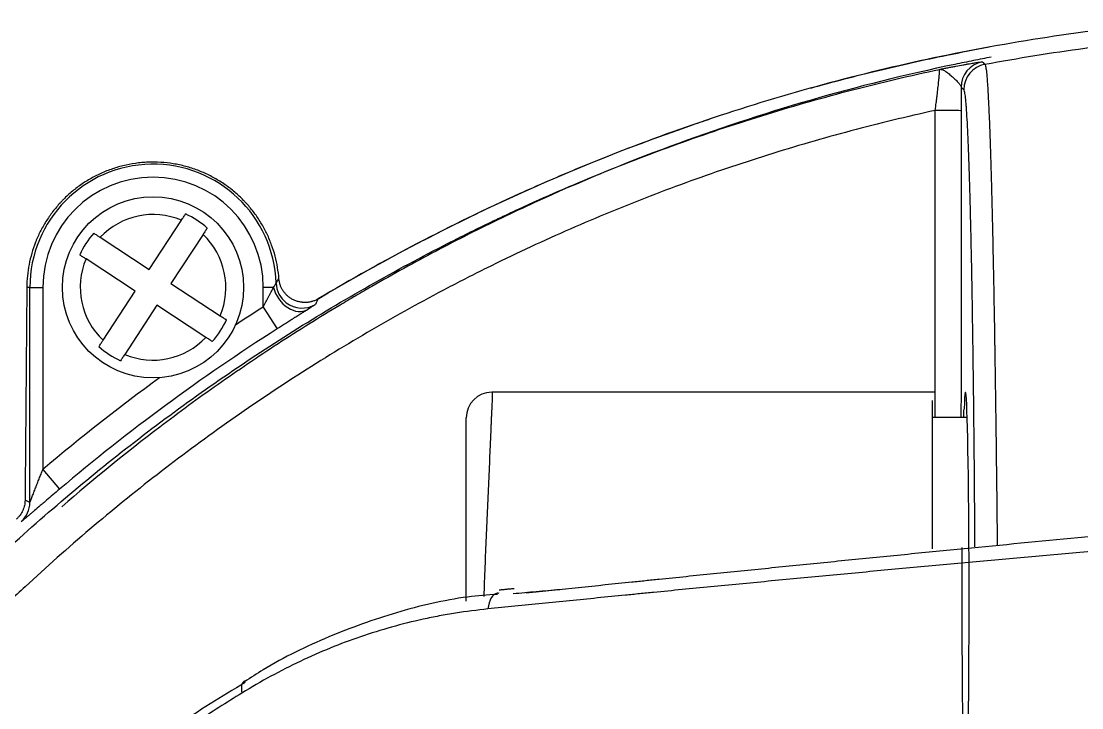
# Model space of a CAD drawing. Extents: x 86520 to 160660, y -2551 to 2752.
# Drawn here: x 87492.78 to 87533.76, y 2331.88 to 2358.41 of the extents above; entities that cross this region are included whole.
import ezdxf

# ---------------------------------------------------------------- set-up
doc = ezdxf.new("R2010")
doc.units = 0
doc.header["$LTSCALE"] = 10
doc.header["$MEASUREMENT"] = 0
doc.layers.add('1', color=7, linetype='CONTINUOUS')

msp = doc.modelspace()

# ---------------------------------------------------------------- linework, layer by layer
at = {"layer": '1', "color": 7, "linetype": 'CONTINUOUS'}
for p, q in [((87497.7304, 2348.8177), (87498.9707, 2350.7161)), ((87495.8319, 2350.058), (87497.7304, 2348.8177)), ((87499.8079, 2350.1692), (87498.5675, 2348.2707)), ((87497.1834, 2347.9805), (87495.285, 2349.2208)), ((87498.5675, 2348.2707), (87500.466, 2347.0304)), ((87493.1169, 2348.1256), (87492.9984, 2348.1256)), ((87493.1169, 2339.8214), (87493.1169, 2348.1256)), ((87493.1169, 2348.1256), (87493.6168, 2348.1256)), ((87493.6168, 2348.1256), (87493.6168, 2341.0897)), ((87495.9431, 2346.0821), (87497.1834, 2347.9805)), ((87502.5341, 2348.1256), (87502.1342, 2348.1256)), ((87502.1342, 2347.364), (87502.1342, 2348.1256)), ((87498.0206, 2347.4336), (87496.7803, 2345.5351)), ((87499.9191, 2346.1933), (87498.0206, 2347.4336)), ((87502.1342, 2347.364), (87502.6714, 2346.5208)), ((87529.3294, 2343.0948), (87527.9755, 2343.1019)), ((87493.6168, 2341.0897), (87494.2629, 2340.3266)), ((87501.4054, 2332.9122), (87501.3912, 2332.904))]:
    msp.add_line(p, q, dxfattribs=at)
msp.add_circle((87497.8755, 2348.1256), 3.5, dxfattribs=at)
for centre, radius, start, end in [((87497.8755, 2348.1256), 4.7586, 1.97417, 180), ((87497.8755, 2348.1256), 4.2587, 0, 180), ((87497.8755, 2348.1256), 2.8125, 67.08273, 136.60203), ((87497.8755, 2348.1256), 3.0991, 47.55793, 66.12683), ((87497.8755, 2348.1256), 3.0991, 137.55793, 156.12683), ((87497.8755, 2348.1256), 2.8125, 337.08273, 46.60203), ((87497.8755, 2348.1256), 2.8125, 157.08273, 226.60203), ((87544.1943, 2281.3494), 78.2751, 122.502546, 123.443377), ((87497.8755, 2348.1256), 3.0991, 317.55793, 336.12683), ((87544.1943, 2281.3494), 77.2752, 122.502546, 130.251993), ((87497.8755, 2348.1256), 2.8125, 247.08273, 316.60203), ((87497.8755, 2348.1256), 3.0991, 227.55793, 246.12683), ((87544.1943, 2281.3494), 78.2751, 126.05034, 130.251993)]:
    msp.add_arc(centre, radius, start, end, dxfattribs=at)
for centre, major_axis, ratio, start_param, end_param in [((87530.0896, 2355.8527), (0.638, 0.7701), 0.999743, 0.8790753, 2.2625174), ((87530.1988, 2355.7622), (0.6384, 0.7697), 0.999743, 0.8784781, 2.2631146), ((87528.0925, 2354.9478), (1, -0.0002), 0.011412, 0.0174544, 1.5707986), ((87503.6305, 2348.324), (0.8795, -0.4758), 0.999405, 3.6721934, 4.5501181), ((87499.066, 2176.4361), (0, -387.7003), 0.017455, 4.2536242, 4.2771377), ((87503.334, 2348.1256), (0.5386, -0.8426), 0.74683, 4.2670221, 6.2569387), ((87503.6305, 2348.324), (0.8795, -0.4758), 0.999405, 4.5501182, 5.7525846), ((87529.2623, 2336.0786), (0, -8), 0.017455, 4.4601145, 9.8318145), ((87510.9755, 2343.0787), (1, 0), 0.999996, 1.5863034, 3.1421348), ((87492.117, 2339.8214), (-0.4092, -0.9124), 0.999817, 1.1492751, 1.9923175), ((87511.2766, 2335.3128), (0.1022, -0.9948), 0.467531, 3.1447023, 4.2658705), ((87511.2766, 2335.3128), (0.1022, -0.9948), 0.467531, 2.9876169, 3.1447023), ((87512.3908, 2337.2419), (0.0984, -0.9951), 0.444311, 0.4300198, 0.472154), ((87501.9242, 2332.0579), (-0.5309, 0.8474), 0.41636, 0.0059723, 0.851505)]:
    msp.add_ellipse(centre, major_axis=major_axis, ratio=ratio, start_param=start_param, end_param=end_param, dxfattribs=at)
for points, knots in [([(87537.7127, 2358.4075), (87536.211, 2358.2823), (87534.7226, 2358.1145), (87531.7714, 2357.6964), (87530.3086, 2357.4461), (87527.4079, 2356.8647), (87524.5322, 2356.2025), (87520.2922, 2354.97), (87517.5143, 2353.9891), (87515.7933, 2353.3258), (87515.4499, 2353.1907), (87514.7645, 2352.9153), (87514.4226, 2352.7751), (87513.3993, 2352.3469), (87512.7227, 2352.0524), (87510.7095, 2351.142), (87509.3894, 2350.4993), (87506.7923, 2349.1432), (87505.5154, 2348.4299), (87504.2597, 2347.6814)], [0, 0, 0, 0, 0.125, 0.125, 0.25, 0.25, 0.375, 0.5, 0.625, 0.625, 0.65625, 0.65625, 0.6875, 0.6875, 0.75, 0.75, 0.875, 0.875, 1, 1, 1, 1]), ([(87523.2823, 2355.8264), (87524.151, 2356.0682), (87525.4614, 2356.4088), (87526.7801, 2356.7152), (87527.6608, 2356.9118), (87528.1019, 2357.0062), (87529.0877, 2357.2081), (87529.6328, 2357.3137), (87530.1791, 2357.4133)], [0, 0, 0, 0, 0.3823177, 0.5734766, 0.5734766, 0.7646355, 0.7646355, 1, 1, 1, 1]), ([(87530.2605, 2357.0193), (87530.0299, 2356.9757), (87529.7993, 2356.9309), (87529.4497, 2356.8614), (87529.3307, 2356.8375), (87529.0929, 2356.789), (87527.0736, 2356.3725), (87525.0913, 2355.8788), (87521.422, 2354.8192), (87519.6183, 2354.2245), (87516.0711, 2352.9075), (87514.3277, 2352.1852), (87512.1851, 2351.2038), (87511.7584, 2351.0036), (87510.9088, 2350.5953), (87510.4858, 2350.3871), (87509.2223, 2349.751), (87508.3873, 2349.3112), (87507.1459, 2348.6277), (87506.7339, 2348.3958), (87506.2212, 2348.101), (87506.1188, 2348.0418), (87505.9142, 2347.9229), (87505.812, 2347.8632), (87505.5061, 2347.6835), (87504.4903, 2347.0804), (87503.4934, 2346.4569), (87501.9219, 2345.4334), (87501.148, 2344.9088), (87499.6231, 2343.8344), (87498.8722, 2343.2845), (87496.8379, 2341.7372), (87495.578, 2340.7136), (87494.3525, 2339.6516)], [0, 0, 0, 0, 0.0169908, 0.0169908, 0.025767, 0.025767, 0.0345433, 0.1749631, 0.1749631, 0.315383, 0.315383, 0.4558028, 0.4558028, 0.4909078, 0.4909078, 0.5260128, 0.5260128, 0.5962227, 0.5962227, 0.6313277, 0.6313277, 0.6401039, 0.6401039, 0.6488801, 0.6488801, 0.6664326, 0.7366425, 0.7366425, 0.8068525, 0.8068525, 0.8770624, 0.8770624, 1, 1, 1, 1]), ([(87528.257, 2356.5458), (87528.2707, 2356.5486), (87528.2846, 2356.5514), (87528.3123, 2356.557), (87528.3261, 2356.5598), (87528.3674, 2356.5681), (87528.3948, 2356.5736), (87528.4765, 2356.59), (87528.5303, 2356.6006), (87528.6363, 2356.6215), (87528.6885, 2356.6317), (87528.7655, 2356.6465), (87528.791, 2356.6514), (87528.8412, 2356.661), (87528.866, 2356.6658), (87528.9886, 2356.689), (87529.1281, 2356.7148), (87529.2763, 2356.7414), (87529.3366, 2356.752), (87529.376, 2356.7589), (87529.3953, 2356.7623), (87529.4892, 2356.7785), (87529.5566, 2356.7897), (87529.6455, 2356.804), (87529.6869, 2356.8105), (87529.7237, 2356.816), (87529.7471, 2356.8194), (87529.7582, 2356.821), (87529.8111, 2356.8285), (87529.8435, 2356.8325), (87529.8886, 2356.8367), (87529.9014, 2356.8369), (87529.9036, 2356.8351)], [0, 0, 0, 0, 0.015625, 0.015625, 0.03125, 0.03125, 0.0625, 0.0625, 0.125, 0.125, 0.1875, 0.1875, 0.21875, 0.21875, 0.25, 0.25, 0.375, 0.4375, 0.46875, 0.46875, 0.5, 0.5, 0.625, 0.625, 0.6875, 0.71875, 0.71875, 0.75, 0.75, 0.875, 0.875, 1, 1, 1, 1]), ([(87529.9036, 2356.8351), (87529.9154, 2356.8255), (87529.9271, 2356.8159), (87529.9639, 2356.7858), (87529.9889, 2356.7653), (87530.014, 2356.7448)], [0, 0, 0, 0, 0.3196106, 0.3196106, 1, 1, 1, 1]), ([(87466.9576, 2281.3494), (87466.9805, 2283.2274), (87467.072, 2285.093), (87467.3878, 2288.7994), (87467.6121, 2290.6401), (87467.9201, 2292.5826), (87467.9477, 2292.754), (87467.9758, 2292.9252), (87467.9947, 2293.0393), (87468.0042, 2293.0963), (87468.0521, 2293.3819), (87468.1706, 2294.0701), (87468.2999, 2294.7667), (87468.5737, 2296.1707), (87468.7764, 2297.1213), (87469.2262, 2299.0507), (87469.4733, 2300.0295), (87469.8808, 2301.5184), (87470.0227, 2302.0181), (87470.2081, 2302.647), (87470.2456, 2302.7731), (87470.3213, 2303.025), (87470.4358, 2303.4031), (87470.5535, 2303.7813), (87470.9528, 2305.0422), (87471.2948, 2306.0519), (87472.0254, 2308.0713), (87472.414, 2309.081), (87473.2393, 2311.0989), (87473.6762, 2312.1071), (87474.5998, 2314.1204), (87475.0867, 2315.1254), (87475.856, 2316.6295), (87476.2504, 2317.3806), (87476.6598, 2318.1302), (87476.867, 2318.5047), (87476.9365, 2318.6295), (87477.0762, 2318.8787), (87477.7076, 2319.9982), (87478.3654, 2321.1002), (87479.5762, 2323.0315), (87480.2023, 2323.9832), (87481.1724, 2325.3898), (87481.6652, 2326.0879), (87482.2536, 2326.893), (87482.5087, 2327.2361), (87482.6794, 2327.4644), (87482.765, 2327.5783), (87483.5389, 2328.6014), (87484.9552, 2330.3897), (87487.2011, 2332.9803), (87488.7802, 2334.6456), (87489.793, 2335.6667), (87489.9969, 2335.87), (87490.3047, 2336.1734), (87490.4076, 2336.2743), (87490.6139, 2336.4754), (87491.131, 2336.9767), (87491.6541, 2337.4696), (87492.9208, 2338.637), (87494.6401, 2340.1516), (87497.3087, 2342.2991), (87500.0664, 2344.3233), (87502.9131, 2346.2242), (87505.8493, 2348.0012), (87507.867, 2349.1023), (87509.0192, 2349.6978), (87509.1475, 2349.7637), (87509.4042, 2349.8945), (87509.7898, 2350.0897), (87510.6923, 2350.537), (87511.4707, 2350.9066), (87513.0339, 2351.6276), (87515.1352, 2352.5402), (87518.3377, 2353.7645), (87521.5906, 2354.8446), (87524.894, 2355.7803), (87527.1303, 2356.3071), (87528.257, 2356.5458)], [0, 0, 0, 0, 0.0625, 0.0625, 0.125, 0.125, 0.1289063, 0.1308594, 0.1308594, 0.1328125, 0.1328125, 0.140625, 0.15625, 0.15625, 0.1875, 0.1875, 0.21875, 0.21875, 0.234375, 0.234375, 0.2382813, 0.2382813, 0.2421875, 0.25, 0.25, 0.28125, 0.28125, 0.3125, 0.3125, 0.34375, 0.34375, 0.375, 0.375, 0.390625, 0.3984375, 0.3984375, 0.4023438, 0.4023438, 0.40625, 0.4375, 0.4375, 0.46875, 0.46875, 0.484375, 0.4921875, 0.4960938, 0.4960938, 0.5, 0.5, 0.53125, 0.5625, 0.59375, 0.59375, 0.6015625, 0.6015625, 0.6054688, 0.6054688, 0.609375, 0.625, 0.625, 0.65625, 0.6875, 0.71875, 0.75, 0.78125, 0.8125, 0.8125, 0.8164063, 0.8164063, 0.8203125, 0.828125, 0.84375, 0.84375, 0.875, 0.90625, 0.9375, 0.96875, 1, 1, 1, 1]), ([(87528.0925, 2354.9592), (87528.1061, 2355.0596), (87528.1192, 2355.1588), (87528.138, 2355.3056), (87528.1442, 2355.3542), (87528.1532, 2355.4266), (87528.1562, 2355.4506), (87528.1621, 2355.4986), (87528.165, 2355.5224), (87528.1793, 2355.64), (87528.1898, 2355.7298), (87528.2043, 2355.8582), (87528.2089, 2355.8998), (87528.2155, 2355.9607), (87528.2176, 2355.9807), (87528.2217, 2356.0197), (87528.2237, 2356.0387), (87528.2333, 2356.1317), (87528.2398, 2356.199), (87528.2464, 2356.2738), (87528.2477, 2356.2883), (87528.2501, 2356.3163), (87528.2512, 2356.3299), (87528.2542, 2356.3686), (87528.2559, 2356.3919), (87528.2599, 2356.4549), (87528.2613, 2356.4875), (87528.2613, 2356.5157), (87528.2612, 2356.5207), (87528.2608, 2356.5293), (87528.2605, 2356.533), (87528.2595, 2356.5419), (87528.2584, 2356.5452), (87528.257, 2356.5458)], [0, 0, 0, 0, 0.125, 0.125, 0.1875, 0.1875, 0.21875, 0.21875, 0.25, 0.25, 0.375, 0.375, 0.4375, 0.4375, 0.46875, 0.46875, 0.5, 0.5, 0.625, 0.625, 0.65625, 0.65625, 0.6875, 0.6875, 0.75, 0.75, 0.875, 0.875, 0.90625, 0.90625, 0.9375, 0.9375, 1, 1, 1, 1]), ([(87528.257, 2356.5458), (87528.2613, 2356.5465), (87528.2657, 2356.5471), (87528.2744, 2356.5479), (87528.2875, 2356.5487), (87528.3008, 2356.5484), (87528.3274, 2356.5461), (87528.3454, 2356.5424), (87528.4, 2356.5259), (87528.4374, 2356.5072), (87528.496, 2356.4705), (87528.516, 2356.4568), (87528.5565, 2356.4271), (87528.5771, 2356.4111), (87528.6397, 2356.3605), (87528.6826, 2356.3235), (87528.7688, 2356.247), (87528.812, 2356.2077), (87528.8947, 2356.1303), (87528.934, 2356.0923), (87528.9857, 2356.0374), (87529.0018, 2356.0194), (87529.0306, 2355.9842), (87529.0432, 2355.967), (87529.075, 2355.9165), (87529.0879, 2355.8844), (87529.0897, 2355.8527)], [0, 0, 0, 0, 0.015625, 0.015625, 0.03125, 0.0625, 0.0625, 0.125, 0.125, 0.25, 0.25, 0.3125, 0.3125, 0.375, 0.375, 0.5, 0.5, 0.625, 0.625, 0.75, 0.75, 0.8125, 0.8125, 0.875, 0.875, 1, 1, 1, 1]), ([(87530.014, 2356.7448), (87530.0229, 2356.7363), (87530.0407, 2356.6835), (87530.0678, 2356.4988), (87530.0859, 2356.3054), (87530.0996, 2356.1338), (87530.1042, 2356.0722), (87530.1099, 2355.9895), (87530.1111, 2355.9727), (87530.1134, 2355.9386), (87530.1145, 2355.9212), (87530.118, 2355.8683), (87530.1203, 2355.832), (87530.1317, 2355.6453), (87530.1408, 2355.4794), (87530.1589, 2355.1152), (87530.1769, 2354.7186), (87530.2037, 2354.0275), (87530.2213, 2353.5026), (87530.2389, 2352.9452), (87530.2476, 2352.6502), (87530.2585, 2352.2607), (87530.2607, 2352.1817), (87530.265, 2352.0221), (87530.2714, 2351.7802), (87530.2778, 2351.5309), (87530.2905, 2351.0225), (87530.307, 2350.3186), (87530.3312, 2349.1862), (87530.3545, 2347.9775), (87530.3696, 2347.1206), (87530.3807, 2346.4585), (87530.3853, 2346.1785), (87530.3899, 2345.8934), (87530.3917, 2345.779), (87530.3926, 2345.7215), (87530.3953, 2345.549), (87530.3971, 2345.4334), (87530.406, 2344.853), (87530.4129, 2344.3805), (87530.4264, 2343.4197), (87530.4396, 2342.4429), (87530.4582, 2340.9307), (87530.4744, 2339.5061), (87530.4841, 2338.5774), (87530.4882, 2338.1777)], [0, 0, 0, 0, 0.050656, 0.101312, 0.151968, 0.151968, 0.177296, 0.177296, 0.183628, 0.183628, 0.18996, 0.18996, 0.202624, 0.202624, 0.25328, 0.25328, 0.303936, 0.354592, 0.405248, 0.405248, 0.4559039, 0.4559039, 0.4685679, 0.4685679, 0.4812319, 0.5065599, 0.5065599, 0.5572159, 0.6078719, 0.6585279, 0.7091839, 0.7091839, 0.7345119, 0.7408439, 0.7408439, 0.7471759, 0.7471759, 0.7598399, 0.7598399, 0.8104959, 0.8104959, 0.8611519, 0.9118079, 0.9624639, 1, 1, 1, 1]), ([(87529.0897, 2355.8527), (87529.09, 2355.8162), (87529.0902, 2355.7794), (87529.0906, 2355.7055), (87529.0908, 2355.6685), (87529.0913, 2355.5569), (87529.0915, 2355.482), (87529.0922, 2355.2558), (87529.0924, 2355.1028), (87529.0924, 2354.9478)], [0, 0, 0, 0, 0.125, 0.125, 0.25, 0.25, 0.5, 0.5, 1, 1, 1, 1]), ([(87529.6289, 2338.0992), (87529.6271, 2338.385), (87529.6219, 2339.1829), (87529.6122, 2340.4652), (87529.5992, 2341.9277), (87529.5896, 2342.8724), (87529.5794, 2343.8017), (87529.574, 2344.2587), (87529.567, 2344.82), (87529.5656, 2344.9318), (87529.5627, 2345.1543), (87529.5612, 2345.2652), (87529.5568, 2345.595), (87529.5538, 2345.8118), (87529.5447, 2346.4525), (87529.5321, 2347.2817), (87529.5119, 2348.4512), (87529.4906, 2349.5469), (87529.4756, 2350.2279), (87529.464, 2350.7197), (87529.4581, 2350.961), (87529.4522, 2351.195), (87529.4481, 2351.3494), (87529.4461, 2351.4259), (87529.436, 2351.8028), (87529.4277, 2352.0883), (87529.411, 2352.6277), (87529.394, 2353.1356), (87529.3679, 2353.8041), (87529.35, 2354.1877), (87529.3318, 2354.5399), (87529.3226, 2354.7004), (87529.311, 2354.8809), (87529.3086, 2354.916), (87529.3051, 2354.9671), (87529.3039, 2354.9839), (87529.3016, 2355.0169), (87529.2957, 2355.0982), (87529.2898, 2355.1726), (87529.2756, 2355.3385), (87529.2566, 2355.5253), (87529.2279, 2355.7035), (87529.2086, 2355.7542), (87529.1989, 2355.7622)], [0, 0, 0, 0, 0.0281827, 0.079331, 0.1304792, 0.1816275, 0.1816275, 0.2327758, 0.2327758, 0.2455629, 0.2455629, 0.2583499, 0.2583499, 0.2839241, 0.2839241, 0.3350724, 0.3862206, 0.4373689, 0.4885172, 0.4885172, 0.5140913, 0.5268784, 0.5268784, 0.5396655, 0.5396655, 0.5908138, 0.5908138, 0.641962, 0.6931103, 0.7442586, 0.7442586, 0.7954069, 0.7954069, 0.8081939, 0.8081939, 0.8145875, 0.8145875, 0.820981, 0.8465552, 0.8465552, 0.8977034, 0.9488517, 1, 1, 1, 1]), ([(87528.0925, 2354.9592), (87526.9968, 2354.7192), (87524.822, 2354.1915), (87521.6095, 2353.259), (87518.4463, 2352.1867), (87515.3324, 2350.9747), (87513.2894, 2350.0732), (87511.7696, 2349.3617), (87511.0128, 2348.9971), (87510.2607, 2348.6191), (87509.8855, 2348.4279), (87509.7605, 2348.3638), (87509.511, 2348.2349), (87508.3903, 2347.6519), (87506.3089, 2346.5015), (87503.4581, 2344.7565), (87500.6938, 2342.8916), (87498.0158, 2340.9075), (87495.4242, 2338.8039), (87493.7545, 2337.3214), (87492.5242, 2336.1791), (87492.1178, 2335.7932), (87491.5137, 2335.2067), (87491.3133, 2335.0099), (87490.9148, 2334.6144), (87489.9247, 2333.6204), (87488.1955, 2331.7848), (87486.7334, 2330.0878), (87485.665, 2328.7904), (87485.1378, 2328.1356), (87484.5352, 2327.3608), (87484.2369, 2326.9708), (87484.0886, 2326.775), (87484.0146, 2326.677), (87483.9777, 2326.628), (87483.9592, 2326.6034), (87483.95, 2326.5912), (87483.946, 2326.5859), (87483.9434, 2326.5824), (87483.9421, 2326.5806), (87483.9408, 2326.5789)], [0, 0, 0, 0, 0.0625, 0.125, 0.1875, 0.25, 0.3125, 0.3125, 0.34375, 0.359375, 0.359375, 0.3671875, 0.3671875, 0.375, 0.4375, 0.5, 0.5625, 0.625, 0.6875, 0.75, 0.75, 0.78125, 0.78125, 0.796875, 0.796875, 0.8125, 0.875, 0.9375, 0.9375, 0.96875, 0.984375, 0.9921875, 0.9960937, 0.9980469, 0.9990234, 0.9995117, 0.9997559, 0.9998779, 0.9998779, 1, 1, 1, 1]), ([(87528.0887, 2343.1012), (87528.0887, 2343.1178), (87528.0887, 2343.1344), (87528.0905, 2347.0865), (87528.0917, 2351.0226), (87528.0925, 2354.9592)], [0, 0, 0, 0, 0.0042011, 0.0042011, 1, 1, 1, 1]), ([(87502.7388, 2348.4555), (87502.7274, 2348.6047), (87502.6912, 2348.8999), (87502.5974, 2349.334), (87502.5085, 2349.6176), (87502.4061, 2349.8981), (87502.3482, 2350.0369), (87502.2182, 2350.3112), (87502.0759, 2350.5786), (87501.9091, 2350.8321), (87501.7298, 2351.0785), (87501.6339, 2351.1982), (87501.5058, 2351.3431), (87501.4798, 2351.3719), (87501.4269, 2351.429), (87501.4001, 2351.4573), (87501.3185, 2351.5412), (87501.2628, 2351.5958), (87501.092, 2351.7554), (87500.973, 2351.8564), (87500.7246, 2352.0475), (87500.5951, 2352.1375), (87500.3928, 2352.2639), (87500.324, 2352.3046), (87500.1836, 2352.3831), (87500.1125, 2352.4205), (87499.8968, 2352.5273), (87499.7497, 2352.5914), (87499.4488, 2352.705), (87499.2951, 2352.7547), (87499.0592, 2352.8179), (87498.9797, 2352.8371), (87498.819, 2352.8716), (87498.7384, 2352.8867), (87498.4965, 2352.926), (87498.1727, 2352.962), (87497.8467, 2352.9656), (87497.6013, 2352.9559), (87497.5193, 2352.9506), (87497.3962, 2352.9395), (87497.3551, 2352.9353), (87497.2734, 2352.9258), (87497.2327, 2352.9206), (87497.0303, 2352.892), (87496.8709, 2352.8611), (87496.5574, 2352.7843), (87496.4032, 2352.7382), (87496.0999, 2352.6311), (87495.9507, 2352.5701), (87495.6577, 2352.4326), (87495.5167, 2352.3576), (87495.245, 2352.1959), (87495.1143, 2352.1092), (87494.8629, 2351.9246), (87494.7421, 2351.8266), (87494.5683, 2351.6714), (87494.4832, 2351.5917), (87494.4009, 2351.5088), (87494.3467, 2351.4528), (87494.3198, 2351.4245), (87494.188, 2351.2819), (87494.0894, 2351.1642), (87493.9048, 2350.9221), (87493.8188, 2350.7977), (87493.6593, 2350.5424), (87493.5857, 2350.4114), (87493.4845, 2350.2102), (87493.4362, 2350.1083), (87493.3913, 2350.0047), (87493.3622, 2349.9351), (87493.348, 2349.9001), (87493.2792, 2349.7245), (87493.2312, 2349.5829), (87493.1487, 2349.2975), (87493.0797, 2349.0097), (87493.037, 2348.7176), (87493.0076, 2348.4233), (87492.9996, 2348.275), (87492.9984, 2348.1256)], [0, 0, 0, 0, 0.03125, 0.0625, 0.09375, 0.09375, 0.125, 0.125, 0.15625, 0.1875, 0.1875, 0.21875, 0.21875, 0.2265625, 0.2265625, 0.234375, 0.234375, 0.25, 0.25, 0.28125, 0.28125, 0.3125, 0.3125, 0.328125, 0.328125, 0.34375, 0.34375, 0.375, 0.375, 0.40625, 0.40625, 0.421875, 0.421875, 0.4375, 0.4375, 0.46875, 0.5, 0.5, 0.515625, 0.515625, 0.5234375, 0.5234375, 0.53125, 0.53125, 0.5625, 0.5625, 0.59375, 0.59375, 0.625, 0.625, 0.65625, 0.65625, 0.6875, 0.6875, 0.71875, 0.71875, 0.734375, 0.7421875, 0.7421875, 0.75, 0.75, 0.78125, 0.78125, 0.8125, 0.8125, 0.84375, 0.84375, 0.859375, 0.8671875, 0.8671875, 0.875, 0.875, 0.90625, 0.90625, 0.9375, 0.96875, 0.96875, 1, 1, 1, 1]), ([(87498.9707, 2350.7161), (87498.9991, 2350.7596), (87499.0266, 2350.8017), (87499.0665, 2350.8628), (87499.0796, 2350.8828), (87499.0988, 2350.9122), (87499.1051, 2350.9219), (87499.1176, 2350.941), (87499.1237, 2350.9504), (87499.1297, 2350.9596)], [0, 0, 0, 0, 0.5, 0.5, 0.75, 0.75, 0.875, 0.875, 1, 1, 1, 1]), ([(87499.9669, 2350.4126), (87499.9429, 2350.3759), (87499.9176, 2350.3372), (87499.8775, 2350.2758), (87499.8638, 2350.2548), (87499.8361, 2350.2123), (87499.822, 2350.1909), (87499.8079, 2350.1692)], [0, 0, 0, 0, 0.5, 0.5, 0.75, 0.75, 1, 1, 1, 1]), ([(87495.5885, 2350.217), (87495.6253, 2350.193), (87495.664, 2350.1677), (87495.725, 2350.1278), (87495.7458, 2350.1142), (87495.7778, 2350.0933), (87495.7886, 2350.0863), (87495.8102, 2350.0722), (87495.821, 2350.0651), (87495.8319, 2350.058)], [0, 0, 0, 0, 0.5, 0.5, 0.75, 0.75, 0.875, 0.875, 1, 1, 1, 1]), ([(87495.285, 2349.2208), (87495.2417, 2349.2491), (87495.1996, 2349.2766), (87495.1382, 2349.3167), (87495.1181, 2349.3299), (87495.079, 2349.3554), (87495.06, 2349.3678), (87495.0415, 2349.3799)], [0, 0, 0, 0, 0.5, 0.5, 0.75, 0.75, 1, 1, 1, 1]), ([(87502.5341, 2348.1256), (87502.547, 2348.1467), (87502.5592, 2348.1666), (87502.5761, 2348.1942), (87502.5815, 2348.2031), (87502.5917, 2348.2199), (87502.5966, 2348.2279), (87502.6055, 2348.2427), (87502.6096, 2348.2496), (87502.6168, 2348.2618), (87502.6199, 2348.2672), (87502.6251, 2348.2765), (87502.6272, 2348.2804), (87502.6302, 2348.2863), (87502.6311, 2348.2884), (87502.6313, 2348.2895)], [0, 0, 0, 0, 0.25, 0.25, 0.375, 0.375, 0.5, 0.5, 0.625, 0.625, 0.75, 0.75, 0.875, 0.875, 1, 1, 1, 1]), ([(87504.2597, 2347.6814), (87504.2222, 2347.6591), (87504.1834, 2347.6393), (87504.1028, 2347.6048), (87504.0612, 2347.5901), (87504.0072, 2347.575), (87503.9963, 2347.5721), (87503.9743, 2347.5668), (87503.9632, 2347.5643), (87503.93, 2347.5573), (87503.9078, 2347.5535), (87503.8409, 2347.5442), (87503.796, 2347.5409), (87503.7282, 2347.5405), (87503.7056, 2347.5411), (87503.6714, 2347.5432), (87503.66, 2347.5441), (87503.6373, 2347.5463), (87503.5809, 2347.5526), (87503.526, 2347.5634), (87503.4614, 2347.5806), (87503.4402, 2347.587), (87503.398, 2347.6012), (87503.3772, 2347.609), (87503.3156, 2347.6343), (87503.2765, 2347.6535), (87503.2017, 2347.6962), (87503.1661, 2347.7196), (87503.1152, 2347.7579), (87503.0986, 2347.7713), (87503.0666, 2347.7986), (87503.0512, 2347.8127), (87503.0067, 2347.8559), (87502.9792, 2347.8861), (87502.941, 2347.9334), (87502.9289, 2347.9495), (87502.9055, 2347.9824), (87502.8943, 2347.9992), (87502.8626, 2348.0502), (87502.8438, 2348.085), (87502.8107, 2348.1558), (87502.7964, 2348.192), (87502.7783, 2348.2472), (87502.7728, 2348.2658), (87502.7629, 2348.3032), (87502.7585, 2348.3222), (87502.7471, 2348.379), (87502.7418, 2348.4171), (87502.7388, 2348.4555)], [0, 0, 0, 0, 0.0625, 0.0625, 0.125, 0.125, 0.140625, 0.140625, 0.15625, 0.15625, 0.1875, 0.1875, 0.25, 0.25, 0.28125, 0.28125, 0.296875, 0.296875, 0.3125, 0.375, 0.375, 0.40625, 0.40625, 0.4375, 0.4375, 0.5, 0.5, 0.5625, 0.5625, 0.59375, 0.59375, 0.625, 0.625, 0.6875, 0.6875, 0.71875, 0.71875, 0.75, 0.75, 0.8125, 0.8125, 0.875, 0.875, 0.90625, 0.90625, 0.9375, 0.9375, 1, 1, 1, 1]), ([(87502.1342, 2347.364), (87502.1688, 2347.4302), (87502.2033, 2347.496), (87502.272, 2347.6269), (87502.3062, 2347.692), (87502.3573, 2347.789), (87502.3742, 2347.8211), (87502.4075, 2347.8844), (87502.424, 2347.9158), (87502.4565, 2347.9775), (87502.4725, 2348.008), (87502.5039, 2348.0678), (87502.5194, 2348.0973), (87502.5341, 2348.1256)], [0, 0, 0, 0, 0.25, 0.25, 0.5, 0.5, 0.625, 0.625, 0.75, 0.75, 0.875, 0.875, 1, 1, 1, 1]), ([(87504.1485, 2347.4688), (87504.1472, 2347.4663), (87504.1396, 2347.4601), (87504.1194, 2347.4455), (87504.1112, 2347.4397), (87504.0966, 2347.4296), (87504.0913, 2347.4261), (87504.0801, 2347.4185), (87504.0741, 2347.4145), (87504.0424, 2347.3933), (87504.0118, 2347.3733), (87503.9411, 2347.3274), (87503.9009, 2347.3015), (87503.8559, 2347.2728)], [0, 0, 0, 0, 0.25, 0.25, 0.375, 0.375, 0.4375, 0.4375, 0.5, 0.5, 0.75, 0.75, 1, 1, 1, 1]), ([(87500.466, 2347.0304), (87500.5097, 2347.0019), (87500.5519, 2346.9743), (87500.6128, 2346.9345), (87500.6327, 2346.9215), (87500.662, 2346.9024), (87500.6716, 2346.8961), (87500.6907, 2346.8836), (87500.7002, 2346.8774), (87500.7095, 2346.8714)], [0, 0, 0, 0, 0.5, 0.5, 0.75, 0.75, 0.875, 0.875, 1, 1, 1, 1]), ([(87503.8559, 2347.2728), (87503.8374, 2347.261), (87503.8183, 2347.2488), (87503.7788, 2347.2236), (87503.7584, 2347.2106), (87503.6961, 2347.171), (87503.6527, 2347.1434), (87503.5626, 2347.0863), (87503.5158, 2347.0566), (87503.4191, 2346.9954), (87503.3692, 2346.9638), (87503.3047, 2346.923), (87503.2917, 2346.9147), (87503.2657, 2346.8982), (87503.2265, 2346.8734), (87503.187, 2346.8484), (87503.1077, 2346.7981), (87503.0543, 2346.7642), (87502.9466, 2346.6958), (87502.8379, 2346.6268), (87502.7272, 2346.5564), (87502.6714, 2346.5208)], [0, 0, 0, 0, 0.0625, 0.0625, 0.125, 0.125, 0.25, 0.25, 0.375, 0.375, 0.5, 0.5, 0.53125, 0.53125, 0.5625, 0.625, 0.625, 0.75, 0.75, 0.875, 1, 1, 1, 1]), ([(87500.1625, 2346.0342), (87500.1258, 2346.0582), (87500.0869, 2346.0836), (87500.0047, 2346.1373), (87499.9624, 2346.1649), (87499.9191, 2346.1933)], [0, 0, 0, 0, 0.5, 0.5, 1, 1, 1, 1]), ([(87495.7841, 2345.8386), (87495.8081, 2345.8754), (87495.8334, 2345.9141), (87495.8733, 2345.9751), (87495.8869, 2345.996), (87495.9078, 2346.0279), (87495.9148, 2346.0387), (87495.9289, 2346.0603), (87495.936, 2346.0712), (87495.9431, 2346.0821)], [0, 0, 0, 0, 0.5, 0.5, 0.75, 0.75, 0.875, 0.875, 1, 1, 1, 1]), ([(87496.7803, 2345.5351), (87496.752, 2345.4918), (87496.7245, 2345.4497), (87496.6844, 2345.3883), (87496.6713, 2345.3682), (87496.6457, 2345.3291), (87496.6333, 2345.3101), (87496.6212, 2345.2916)], [0, 0, 0, 0, 0.5, 0.5, 0.75, 0.75, 1, 1, 1, 1]), ([(87510.9755, 2344.0786), (87510.9755, 2344.0785), (87510.9755, 2344.078), (87510.9756, 2344.0748), (87510.9755, 2344.0703), (87510.9755, 2344.0603), (87510.9755, 2344.0565), (87510.9754, 2344.0478), (87510.9754, 2344.043), (87510.9754, 2344.0271), (87510.9754, 2344.0147), (87510.9754, 2343.9856), (87510.9753, 2343.9688), (87510.9753, 2343.941), (87510.9752, 2343.9312), (87510.9752, 2343.9107), (87510.9753, 2343.8999), (87510.9751, 2343.8665), (87510.9748, 2343.8424), (87510.9738, 2343.7907), (87510.9731, 2343.763), (87510.9706, 2343.6748), (87510.9682, 2343.6089), (87510.9634, 2343.4992), (87510.9616, 2343.4608), (87510.9577, 2343.3804), (87510.9555, 2343.3383), (87510.952, 2343.2727), (87510.9508, 2343.2504), (87510.9482, 2343.205), (87510.9463, 2343.1701), (87510.9445, 2343.1346), (87510.9436, 2343.1168), (87510.9433, 2343.1109), (87510.9429, 2343.099), (87510.9419, 2343.0693), (87510.9408, 2343.0399), (87510.939, 2342.9928), (87510.9379, 2342.9693), (87510.936, 2342.9222), (87510.9331, 2342.8515), (87510.9301, 2342.7809), (87510.9243, 2342.6396), (87510.9203, 2342.5453), (87510.9083, 2342.2627), (87510.9002, 2342.0742), (87510.8755, 2341.5084), (87510.8587, 2341.1309), (87510.8077, 2339.9964), (87510.7733, 2339.2374), (87510.7086, 2337.7121), (87510.6783, 2336.9457), (87510.6533, 2336.1755)], [0, 0, 0, 0, 0.0068681, 0.0068681, 0.023149, 0.023149, 0.0312894, 0.0312894, 0.0394298, 0.0394298, 0.0557107, 0.0557107, 0.0719915, 0.0719915, 0.080132, 0.080132, 0.0882724, 0.0882724, 0.1045532, 0.1045532, 0.1208341, 0.1208341, 0.1533958, 0.1533958, 0.1696766, 0.1696766, 0.1859575, 0.1859575, 0.1940979, 0.1940979, 0.2022383, 0.2063085, 0.2063085, 0.2083436, 0.2083436, 0.2103788, 0.2185192, 0.2185192, 0.2266596, 0.2266596, 0.2348, 0.2510809, 0.2510809, 0.2836426, 0.2836426, 0.348766, 0.348766, 0.4790128, 0.4790128, 0.7395064, 0.7395064, 1, 1, 1, 1]), ([(87527.9755, 2343.7581), (87527.9755, 2343.7279), (87527.9755, 2343.6974), (87527.9755, 2343.6367), (87527.9755, 2343.5456), (87527.9755, 2343.4544), (87527.9755, 2343.3328), (87527.9755, 2343.2719), (87527.9755, 2343.1806), (87527.9755, 2343.15), (87527.9755, 2343.0892), (87527.9755, 2343.0591), (87527.9755, 2343.0199), (87527.9755, 2343.0121), (87527.9755, 2342.9965), (87527.9755, 2342.9732), (87527.9755, 2342.95), (87527.9755, 2342.9035), (87527.9755, 2342.8725), (87527.9755, 2342.7794), (87527.9755, 2342.7174), (87527.9755, 2342.5314), (87527.9755, 2342.4073), (87527.9755, 2341.7869), (87527.9755, 2341.2905), (87527.9755, 2340.2975), (87527.9755, 2339.8009), (87527.9755, 2338.8774), (87527.9755, 2338.4504), (87527.9755, 2338.0238)], [0, 0, 0, 0, 0.016188, 0.016188, 0.0323761, 0.0647522, 0.0647522, 0.0971282, 0.0971282, 0.1133163, 0.1133163, 0.1295043, 0.1295043, 0.1335513, 0.1335513, 0.1375983, 0.1456924, 0.1456924, 0.1618804, 0.1618804, 0.1942565, 0.1942565, 0.2590086, 0.2590086, 0.5180172, 0.5180172, 0.7770259, 0.7770259, 1, 1, 1, 1]), ([(87529.195, 2343.0993), (87529.1958, 2343.1224), (87529.1965, 2343.145), (87529.2004, 2343.2634), (87529.2037, 2343.3493), (87529.207, 2343.425)], [0, 0, 0, 0, 0.1858735, 0.1858735, 1, 1, 1, 1]), ([(87509.9755, 2336.0066), (87509.9755, 2337.3542), (87509.9755, 2338.6899), (87509.9755, 2340.3566), (87509.9755, 2340.6898), (87509.9755, 2341.1896), (87509.9755, 2341.3562), (87509.9755, 2341.6895), (87509.9755, 2341.8562), (87509.9755, 2342.0438), (87509.9755, 2342.0647), (87509.9755, 2342.1064), (87509.9755, 2342.1479), (87509.9755, 2342.1898), (87509.9755, 2342.2319), (87509.9755, 2342.2529), (87509.9755, 2342.2944), (87509.9755, 2342.3149), (87509.9755, 2342.3549), (87509.9755, 2342.3745), (87509.9755, 2342.4322), (87509.9755, 2342.4693), (87509.9755, 2342.6462), (87509.9755, 2342.762), (87509.9755, 2342.8755), (87509.9755, 2342.8966), (87509.9755, 2342.9259), (87509.9755, 2342.9354), (87509.9755, 2342.9533), (87509.9755, 2342.9619), (87509.9755, 2342.9861), (87509.9755, 2343.0007), (87509.9755, 2343.0258), (87509.9755, 2343.0365), (87509.9755, 2343.0546), (87509.9755, 2343.062), (87509.9755, 2343.073), (87509.9755, 2343.0765), (87509.9755, 2343.0785), (87509.9755, 2343.0787), (87509.9755, 2343.0787)], [0, 0, 0, 0, 0.5130108, 0.5130108, 0.6412635, 0.6412635, 0.7053899, 0.7053899, 0.7695163, 0.7695163, 0.7775321, 0.7775321, 0.7855478, 0.7935636, 0.7935636, 0.8015794, 0.8015794, 0.8095952, 0.8095952, 0.817611, 0.817611, 0.8336426, 0.8336426, 0.897769, 0.897769, 0.9138006, 0.9138006, 0.9218163, 0.9218163, 0.9298321, 0.9298321, 0.9458637, 0.9458637, 0.9618953, 0.9618953, 0.9779269, 0.9779269, 0.9939585, 0.9939585, 1, 1, 1, 1]), ([(87493.1169, 2339.8214), (87493.1172, 2339.821), (87493.1182, 2339.8227), (87493.1209, 2339.8282), (87493.122, 2339.8305), (87493.1244, 2339.8359), (87493.1257, 2339.839), (87493.1287, 2339.846), (87493.1303, 2339.8498), (87493.1337, 2339.858), (87493.1355, 2339.8623), (87493.1412, 2339.8759), (87493.1452, 2339.8859), (87493.1538, 2339.9071), (87493.1583, 2339.9185), (87493.1676, 2339.9418), (87493.1724, 2339.9539), (87493.1872, 2339.9912), (87493.1973, 2340.0171), (87493.2181, 2340.0699), (87493.2286, 2340.0969), (87493.2501, 2340.1519), (87493.261, 2340.1798), (87493.2941, 2340.2647), (87493.3165, 2340.3221), (87493.3616, 2340.4379), (87493.3844, 2340.4964), (87493.4189, 2340.5847), (87493.4304, 2340.6143), (87493.4535, 2340.6734), (87493.4651, 2340.7031), (87493.4999, 2340.792), (87493.5232, 2340.8514), (87493.5699, 2340.9704), (87493.5933, 2341.03), (87493.6168, 2341.0897)], [0, 0, 0, 0, 0.03125, 0.03125, 0.046875, 0.046875, 0.0625, 0.0625, 0.078125, 0.078125, 0.09375, 0.09375, 0.125, 0.125, 0.15625, 0.15625, 0.1875, 0.1875, 0.25, 0.25, 0.3125, 0.3125, 0.375, 0.375, 0.5, 0.5, 0.625, 0.625, 0.6875, 0.6875, 0.75, 0.75, 0.875, 0.875, 1, 1, 1, 1]), ([(87494.2629, 2340.3266), (87494.1769, 2340.2538), (87494.0918, 2340.1817), (87493.9236, 2340.0386), (87493.8404, 2339.9678), (87493.7171, 2339.8626), (87493.6761, 2339.8276), (87493.5958, 2339.7591), (87493.5565, 2339.7254), (87493.4405, 2339.6263), (87493.3661, 2339.5626), (87493.2773, 2339.4867), (87493.2598, 2339.4717), (87493.2252, 2339.4421), (87493.2082, 2339.4276), (87493.1583, 2339.385), (87493.1265, 2339.3579), (87493.066, 2339.3064), (87493.0372, 2339.282), (87492.9966, 2339.2476), (87492.9835, 2339.2365), (87492.9582, 2339.2152), (87492.946, 2339.205), (87492.9113, 2339.1759), (87492.8906, 2339.1586), (87492.8539, 2339.1284), (87492.8381, 2339.1156), (87492.8216, 2339.1025), (87492.8185, 2339.1001), (87492.8126, 2339.0955), (87492.8044, 2339.0891), (87492.7979, 2339.0843), (87492.7872, 2339.0767), (87492.783, 2339.0743), (87492.782, 2339.0747)], [0, 0, 0, 0, 0.125, 0.125, 0.25, 0.25, 0.3125, 0.3125, 0.375, 0.375, 0.5, 0.5, 0.53125, 0.53125, 0.5625, 0.5625, 0.625, 0.625, 0.6875, 0.6875, 0.71875, 0.71875, 0.75, 0.75, 0.8125, 0.8125, 0.875, 0.875, 0.890625, 0.890625, 0.90625, 0.9375, 0.9375, 1, 1, 1, 1]), ([(87492.9296, 2339.9053), (87492.9289, 2339.8366), (87492.9211, 2339.769), (87492.8991, 2339.6692), (87492.8901, 2339.6361), (87492.8739, 2339.587), (87492.868, 2339.5706), (87492.8554, 2339.5381), (87492.8486, 2339.522), (87492.8126, 2339.4422), (87492.7773, 2339.3815), (87492.7142, 2339.2954), (87492.6914, 2339.2675), (87492.6545, 2339.2271), (87492.6417, 2339.2138), (87492.6153, 2339.1879), (87492.6018, 2339.1752), (87492.5878, 2339.1629)], [0, 0, 0, 0, 0.25, 0.25, 0.375, 0.375, 0.4375, 0.4375, 0.5, 0.5, 0.75, 0.75, 0.875, 0.875, 0.9375, 0.9375, 1, 1, 1, 1]), ([(87512.2901, 2336.3242), (87512.9583, 2336.3934), (87513.6331, 2336.4631), (87514.9955, 2336.6037), (87515.6831, 2336.6746), (87516.5503, 2336.7636), (87516.7241, 2336.7815), (87517.0726, 2336.8172), (87517.2471, 2336.835), (87517.7712, 2336.8886), (87518.1214, 2336.9243), (87519.1746, 2337.0314), (87519.88, 2337.1025), (87521.2968, 2337.2458), (87522.0082, 2337.3179), (87523.0794, 2337.4265), (87523.4371, 2337.4628), (87524.1539, 2337.5353), (87524.5129, 2337.5714), (87525.5919, 2337.6797), (87526.3136, 2337.7516), (87527.7613, 2337.8946), (87528.4874, 2337.9657), (87530.671, 2338.1788), (87532.1341, 2338.3205), (87534.3363, 2338.53), (87535.0716, 2338.5995), (87536.5442, 2338.7379), (87537.2815, 2338.8068), (87538.7578, 2338.9437), (87539.497, 2339.0117), (87540.9761, 2339.1466), (87541.716, 2339.2135), (87543.937, 2339.4127), (87545.4191, 2339.5433), (87546.9024, 2339.6718)], [0, 0, 0, 0, 0.0625, 0.0625, 0.125, 0.125, 0.140625, 0.140625, 0.15625, 0.15625, 0.1875, 0.1875, 0.25, 0.25, 0.3125, 0.3125, 0.34375, 0.34375, 0.375, 0.375, 0.4375, 0.4375, 0.5, 0.5, 0.625, 0.625, 0.6875, 0.6875, 0.75, 0.75, 0.8125, 0.8125, 0.875, 0.875, 1, 1, 1, 1]), ([(87546.8364, 2339.0259), (87545.2896, 2338.8968), (87543.744, 2338.7658), (87541.4279, 2338.5667), (87540.6563, 2338.4998), (87539.4995, 2338.399), (87539.114, 2338.3652), (87538.3433, 2338.2976), (87537.9583, 2338.2637), (87536.8037, 2338.1617), (87536.035, 2338.0934), (87534.4996, 2337.9566), (87533.7329, 2337.888), (87532.2025, 2337.7504), (87531.4386, 2337.6811), (87529.9143, 2337.5424), (87529.1539, 2337.4729), (87528.0163, 2337.3686), (87527.6377, 2337.3338), (87526.8814, 2337.2639), (87526.5039, 2337.2289), (87525.373, 2337.1235), (87524.6215, 2337.0528), (87523.1239, 2336.9105), (87522.3778, 2336.8388), (87520.8917, 2336.6959), (87520.1517, 2336.6247), (87519.0466, 2336.5179), (87518.6791, 2336.4823), (87517.9459, 2336.4108), (87517.5802, 2336.375), (87517.0328, 2336.3211), (87516.8506, 2336.3031), (87516.4866, 2336.2671), (87516.3049, 2336.2491), (87515.7612, 2336.1952), (87515.4003, 2336.1593), (87514.3229, 2336.0518), (87513.6112, 2335.9805), (87512.2017, 2335.8391), (87511.5037, 2335.7689), (87510.8129, 2335.6992)], [0, 0, 0, 0, 0.125, 0.125, 0.1875, 0.1875, 0.21875, 0.21875, 0.25, 0.25, 0.3125, 0.3125, 0.375, 0.375, 0.4375, 0.4375, 0.5, 0.5, 0.53125, 0.53125, 0.5625, 0.5625, 0.625, 0.625, 0.6875, 0.6875, 0.75, 0.75, 0.78125, 0.78125, 0.8125, 0.8125, 0.828125, 0.828125, 0.84375, 0.84375, 0.875, 0.875, 0.9375, 0.9375, 1, 1, 1, 1]), ([(87511.1793, 2336.2639), (87510.7939, 2336.2435), (87509.4759, 2336.1287), (87507.2812, 2335.6073), (87504.6423, 2334.663), (87502.6904, 2333.7188), (87501.6435, 2333.0451), (87501.4033, 2332.8829)], [0, 0, 0, 0, 0.1112399, 0.3826923, 0.6496229, 0.918804, 1, 1, 1, 1]), ([(87510.8129, 2335.6992), (87510.3923, 2335.6568), (87509.9735, 2335.6027), (87509.3482, 2335.5037), (87509.1402, 2335.4677), (87508.7252, 2335.3897), (87508.5187, 2335.3478), (87507.4914, 2335.1237), (87506.6854, 2334.8982), (87505.1026, 2334.3559), (87504.3258, 2334.039), (87503.1802, 2333.4951), (87502.423, 2333.1095), (87501.6784, 2332.6776), (87501.309, 2332.4499)], [0, 0, 0, 0, 0.125, 0.125, 0.1875, 0.1875, 0.25, 0.25, 0.5, 0.5, 0.75, 0.75, 0.875, 1, 1, 1, 1]), ([(87501.4351, 2332.8593), (87500.5254, 2332.3173), (87498.3037, 2330.9245), (87494.9116, 2328.4368), (87491.099, 2325.3891), (87487.3818, 2322.0305), (87484.0307, 2318.5832), (87481.1439, 2315.2365), (87478.6926, 2311.8931), (87476.8529, 2308.9841), (87475.8996, 2307.1198), (87475.5935, 2306.4807)], [0, 0, 0, 0, 0.0801669, 0.1998605, 0.3258116, 0.4630063, 0.5983818, 0.7139601, 0.8242883, 0.9404983, 1, 1, 1, 1]), ([(87501.309, 2332.4499), (87500.7135, 2332.0829), (87500.1268, 2331.7096), (87498.9693, 2330.9513), (87498.3986, 2330.5663), (87497.2708, 2329.786), (87496.7138, 2329.3907), (87495.8872, 2328.7907), (87495.6133, 2328.5895), (87495.0682, 2328.1847), (87494.7972, 2327.9812), (87493.9888, 2327.3671), (87493.4562, 2326.9528), (87492.4046, 2326.1143), (87491.8855, 2325.6901), (87490.8609, 2324.832), (87490.3552, 2324.398), (87489.3567, 2323.5202), (87488.8639, 2323.0764), (87487.8915, 2322.1786), (87487.4119, 2321.7246), (87486.4662, 2320.8059), (87486.0001, 2320.3412), (87485.4261, 2319.7535), (87485.3118, 2319.6356), (87485.0839, 2319.3991), (87484.9703, 2319.2805), (87484.6313, 2318.9239), (87484.4072, 2318.6851), (87483.7411, 2317.9653), (87483.3049, 2317.4811), (87482.4489, 2316.504), (87482.0291, 2316.0109), (87481.2067, 2315.0151), (87480.804, 2314.5124), (87480.0169, 2313.4963), (87479.6325, 2312.9829), (87478.8844, 2311.9444), (87478.5206, 2311.4192), (87477.9918, 2310.6215), (87477.8184, 2310.354), (87477.5625, 2309.9505), (87477.478, 2309.8155), (87477.3102, 2309.5449), (87477.227, 2309.4091), (87476.8147, 2308.7289), (87476.4971, 2308.1812), (87476.0371, 2307.355), (87475.8865, 2307.0788), (87475.6479, 2306.6318), (87475.5581, 2306.4614), (87475.4694, 2306.2906)], [0, 0, 0, 0, 0.0531717, 0.0531717, 0.1063434, 0.1063434, 0.1595151, 0.1595151, 0.1861009, 0.1861009, 0.2126868, 0.2126868, 0.2658585, 0.2658585, 0.3190301, 0.3190301, 0.3722018, 0.3722018, 0.4253735, 0.4253735, 0.4785452, 0.4785452, 0.5317169, 0.5317169, 0.5450098, 0.5450098, 0.5583028, 0.5583028, 0.5848886, 0.5848886, 0.6380603, 0.6380603, 0.691232, 0.691232, 0.7444037, 0.7444037, 0.7975754, 0.7975754, 0.850747, 0.850747, 0.8773329, 0.8773329, 0.8906258, 0.8906258, 0.9039187, 0.9039187, 0.9570904, 0.9570904, 0.9836763, 0.9836763, 1, 1, 1, 1])]:
    msp.add_open_spline(points, degree=3, knots=knots, dxfattribs=at)
for points, degree in [([(87530.014, 2356.7448), (87531.2959, 2356.9848), (87533.8696, 2357.3994), (87536.4629, 2357.6831), (87537.7645, 2357.7921)], 3), ([(87529.1989, 2355.7622), (87529.1625, 2355.7924), (87529.1261, 2355.8226), (87529.0897, 2355.8527)], 3), ([(87529.0924, 2354.9478), (87529.0916, 2350.9966), (87529.0903, 2347.0462), (87529.0886, 2343.0964)], 3), ([(87504.2172, 2347.6605), (87508.7317, 2350.3555), (87513.5501, 2352.6127), (87518.6192, 2354.3705)], 3), ([(87518.6192, 2354.3705), (87518.8785, 2354.4604), (87519.1384, 2354.5491), (87519.399, 2354.6363)], 3), ([(87502.6313, 2348.2895), (87502.668, 2348.3453), (87502.7038, 2348.4006), (87502.7388, 2348.4555)], 3), ([(87504.2597, 2347.6814), (87504.2238, 2347.6113), (87504.1868, 2347.5405), (87504.1485, 2347.4688)], 3), ([(87528.0799, 2344.0783), (87519.5277, 2344.0785), (87510.9754, 2344.0786)], 2), ([(87492.9296, 2339.9053), (87492.992, 2339.8774), (87493.0545, 2339.8494), (87493.1169, 2339.8214)], 3), ([(87511.828, 2336.4836), (87511.2495, 2336.4266)], 1), ([(87511.7913, 2336.2958), (87512.0859, 2336.3221), (87512.3819, 2336.3487), (87512.6795, 2336.3756)], 3), ([(87512.6795, 2336.3756), (87512.9806, 2336.4027), (87513.2832, 2336.4302), (87513.5872, 2336.4578)], 3)]:
    msp.add_open_spline(points, degree=degree, dxfattribs=at)

doc.saveas('drawing.dxf')
